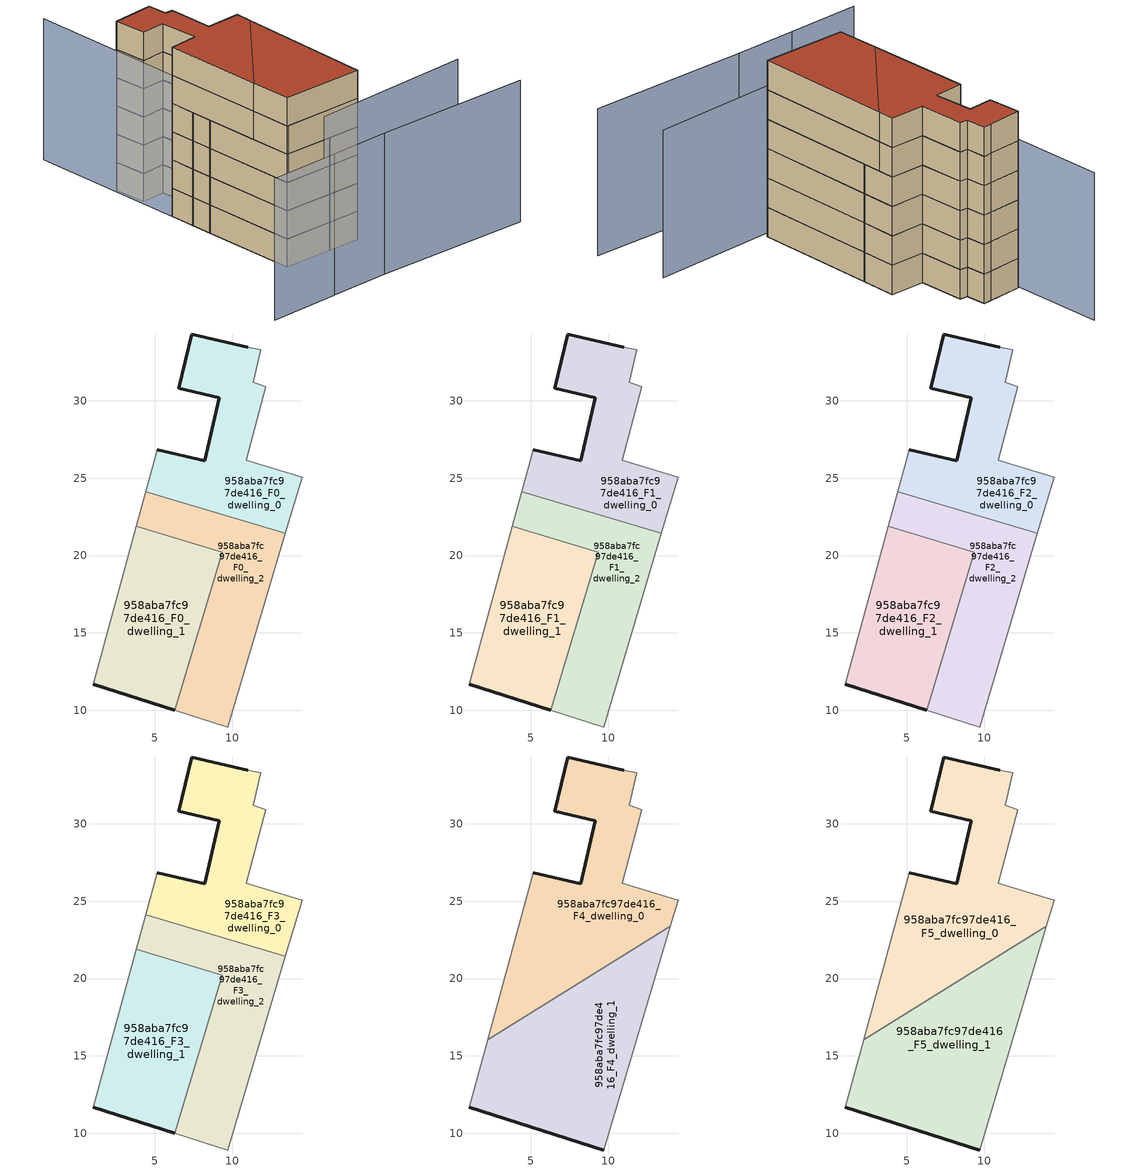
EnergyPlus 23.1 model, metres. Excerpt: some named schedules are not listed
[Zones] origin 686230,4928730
958aba7fc97de416_F0_dwelling_0
 floor ground (EU_floor_Construction): 13.44,21.43 14.53,25.07 10.91,26.15 12.17,30.9 11.35,31.2 11.87,33.3 11.01,33.47 7.39,34.31 6.57,30.81 9.18,30.2 8.23,26.12 5.16,26.84 4.42,24.12 z0
 wall outside (EU_wall_Construction): 5.16,26.84 8.23,26.12 9.18,30.2 6.57,30.81 7.39,34.31 11.01,33.47 z0:3
 wall adiabatic (EU_wall_Construction): 11.01,33.47 11.87,33.3 11.35,31.2 12.17,30.9 10.91,26.15 14.53,25.07 13.44,21.43 / 4.42,24.12 5.16,26.84 z0:3
 wall to 958aba7fc97de416_F0_dwelling_2 (EU_wall_Construction): 13.44,21.43 4.42,24.12 z0:3
958aba7fc97de416_F0_dwelling_1
 floor ground (EU_floor_Construction): 6.31,10 9.36,20.22 3.81,21.88 1.04,11.67 z0
 wall outside (EU_wall_Construction): 6.31,10 1.04,11.67 z0:3
 wall adiabatic (EU_wall_Construction): 1.04,11.67 3.81,21.88 z0:3
 wall to 958aba7fc97de416_F0_dwelling_2 (EU_wall_Construction): 3.81,21.88 9.36,20.22 6.31,10 z0:3
958aba7fc97de416_F0_dwelling_2
 floor ground (EU_floor_Construction): 9.71,8.92 13.44,21.43 4.42,24.12 3.81,21.88 9.36,20.22 6.31,10 z0
 wall adiabatic (EU_wall_Construction): 3.81,21.88 4.42,24.12 / 13.44,21.43 9.71,8.92 6.31,10 z0:3
958aba7fc97de416_F1_dwelling_0
 floor to 958aba7fc97de416_F0_dwelling_0 (EU_floor_Construction): 13.44,21.43 14.53,25.07 10.91,26.15 12.17,30.9 11.35,31.2 11.87,33.3 11.01,33.47 7.39,34.31 6.57,30.81 9.18,30.2 8.23,26.12 5.16,26.84 4.42,24.12 z3
 wall outside (EU_wall_Construction): 5.16,26.84 8.23,26.12 9.18,30.2 6.57,30.81 7.39,34.31 11.01,33.47 z3:6
 wall adiabatic (EU_wall_Construction): 11.01,33.47 11.87,33.3 11.35,31.2 12.17,30.9 10.91,26.15 14.53,25.07 13.44,21.43 / 4.42,24.12 5.16,26.84 z3:6
 wall to 958aba7fc97de416_F1_dwelling_2 (EU_wall_Construction): 13.44,21.43 4.42,24.12 z3:6
958aba7fc97de416_F1_dwelling_1
 floor to 958aba7fc97de416_F0_dwelling_1 (EU_floor_Construction): 6.31,10 9.36,20.22 3.81,21.88 1.04,11.67 z3
 wall outside (EU_wall_Construction): 6.31,10 1.04,11.67 z3:6
 wall adiabatic (EU_wall_Construction): 1.04,11.67 3.81,21.88 z3:6
 wall to 958aba7fc97de416_F1_dwelling_2 (EU_wall_Construction): 3.81,21.88 9.36,20.22 6.31,10 z3:6
958aba7fc97de416_F1_dwelling_2
 floor to 958aba7fc97de416_F0_dwelling_2 (EU_floor_Construction): 9.71,8.92 13.44,21.43 4.42,24.12 3.81,21.88 9.36,20.22 6.31,10 z3
 wall adiabatic (EU_wall_Construction): 3.81,21.88 4.42,24.12 / 13.44,21.43 9.71,8.92 6.31,10 z3:6
958aba7fc97de416_F2_dwelling_0
 floor to 958aba7fc97de416_F1_dwelling_0 (EU_floor_Construction): 13.44,21.43 14.53,25.07 10.91,26.15 12.17,30.9 11.35,31.2 11.87,33.3 11.01,33.47 7.39,34.31 6.57,30.81 9.18,30.2 8.23,26.12 5.16,26.84 4.42,24.12 z6
 wall outside (EU_wall_Construction): 5.16,26.84 8.23,26.12 9.18,30.2 6.57,30.81 7.39,34.31 11.01,33.47 z6:9
 wall adiabatic (EU_wall_Construction): 11.01,33.47 11.87,33.3 11.35,31.2 12.17,30.9 10.91,26.15 14.53,25.07 13.44,21.43 / 4.42,24.12 5.16,26.84 z6:9
 wall to 958aba7fc97de416_F2_dwelling_2 (EU_wall_Construction): 13.44,21.43 4.42,24.12 z6:9
958aba7fc97de416_F2_dwelling_1
 floor to 958aba7fc97de416_F1_dwelling_1 (EU_floor_Construction): 6.31,10 9.36,20.22 3.81,21.88 1.04,11.67 z6
 wall outside (EU_wall_Construction): 6.31,10 1.04,11.67 z6:9
 wall adiabatic (EU_wall_Construction): 1.04,11.67 3.81,21.88 z6:9
 wall to 958aba7fc97de416_F2_dwelling_2 (EU_wall_Construction): 3.81,21.88 9.36,20.22 6.31,10 z6:9
958aba7fc97de416_F2_dwelling_2
 floor to 958aba7fc97de416_F1_dwelling_2 (EU_floor_Construction): 9.71,8.92 13.44,21.43 4.42,24.12 3.81,21.88 9.36,20.22 6.31,10 z6
 wall adiabatic (EU_wall_Construction): 3.81,21.88 4.42,24.12 / 13.44,21.43 9.71,8.92 6.31,10 z6:9
958aba7fc97de416_F3_dwelling_0
 floor to 958aba7fc97de416_F2_dwelling_0 (EU_floor_Construction): 13.44,21.43 14.53,25.07 10.91,26.15 12.17,30.9 11.35,31.2 11.87,33.3 11.01,33.47 7.39,34.31 6.57,30.81 9.18,30.2 8.23,26.12 5.16,26.84 4.42,24.12 z9
 wall outside (EU_wall_Construction): 5.16,26.84 8.23,26.12 9.18,30.2 6.57,30.81 7.39,34.31 11.01,33.47 z9:12
 wall adiabatic (EU_wall_Construction): 11.01,33.47 11.87,33.3 11.35,31.2 12.17,30.9 10.91,26.15 14.53,25.07 13.44,21.43 / 4.42,24.12 5.16,26.84 z9:12
 wall to 958aba7fc97de416_F3_dwelling_2 (EU_wall_Construction): 13.44,21.43 4.42,24.12 z9:12
958aba7fc97de416_F3_dwelling_1
 floor to 958aba7fc97de416_F2_dwelling_1 (EU_floor_Construction): 6.31,10 9.36,20.22 3.81,21.88 1.04,11.67 z9
 wall outside (EU_wall_Construction): 6.31,10 1.04,11.67 z9:12
 wall adiabatic (EU_wall_Construction): 1.04,11.67 3.81,21.88 z9:12
 wall to 958aba7fc97de416_F3_dwelling_2 (EU_wall_Construction): 3.81,21.88 9.36,20.22 6.31,10 z9:12
958aba7fc97de416_F3_dwelling_2
 floor to 958aba7fc97de416_F2_dwelling_2 (EU_floor_Construction): 9.71,8.92 13.44,21.43 4.42,24.12 3.81,21.88 9.36,20.22 6.31,10 z9
 wall adiabatic (EU_wall_Construction): 3.81,21.88 4.42,24.12 / 13.44,21.43 9.71,8.92 6.31,10 z9:12
958aba7fc97de416_F4_dwelling_0
 floor to 958aba7fc97de416_F3_dwelling_0 (EU_floor_Construction): 14.03,23.38 14.53,25.07 10.91,26.15 12.17,30.9 11.35,31.2 11.87,33.3 11.01,33.47 7.39,34.31 6.57,30.81 9.18,30.2 8.23,26.12 5.16,26.84 4.42,24.12 11.72,21.95 z12
 floor to 958aba7fc97de416_F3_dwelling_1 (EU_floor_Construction): 9.07,20.3 3.81,21.88 2.23,16.05 z12
 floor to 958aba7fc97de416_F3_dwelling_2 (EU_floor_Construction): 11.72,21.95 4.42,24.12 3.81,21.88 9.07,20.3 z12
 wall outside (EU_wall_Construction): 5.16,26.84 8.23,26.12 9.18,30.2 6.57,30.81 7.39,34.31 11.01,33.47 z12:15
 wall adiabatic (EU_wall_Construction): 11.01,33.47 11.87,33.3 11.35,31.2 12.17,30.9 10.91,26.15 14.53,25.07 14.03,23.38 / 2.23,16.05 5.16,26.84 z12:15
 wall to 958aba7fc97de416_F4_dwelling_1 (EU_wall_Construction): 14.03,23.38 2.23,16.05 z12:15
958aba7fc97de416_F4_dwelling_1
 floor to 958aba7fc97de416_F3_dwelling_1 (EU_floor_Construction): 6.31,10 9.36,20.22 9.07,20.3 2.23,16.05 1.04,11.67 z12
 floor to 958aba7fc97de416_F3_dwelling_2 (EU_floor_Construction): 9.71,8.92 13.44,21.43 11.72,21.95 9.07,20.3 9.36,20.22 6.31,10 z12
 floor to 958aba7fc97de416_F3_dwelling_0 (EU_floor_Construction): 13.44,21.43 14.03,23.38 11.72,21.95 z12
 wall outside (EU_wall_Construction): 9.71,8.92 1.04,11.67 z12:15
 wall adiabatic (EU_wall_Construction): 1.04,11.67 2.23,16.05 / 14.03,23.38 9.71,8.92 z12:15
958aba7fc97de416_F5_dwelling_0
 floor to 958aba7fc97de416_F4_dwelling_0 (EU_floor_Construction): 14.03,23.38 14.53,25.07 10.91,26.15 12.17,30.9 11.35,31.2 11.87,33.3 11.01,33.47 7.39,34.31 6.57,30.81 9.18,30.2 8.23,26.12 5.16,26.84 2.23,16.05 z15
 wall outside (EU_wall_Construction): 5.16,26.84 8.23,26.12 9.18,30.2 6.57,30.81 7.39,34.31 11.01,33.47 z15:18
 wall adiabatic (EU_wall_Construction): 11.01,33.47 11.87,33.3 11.35,31.2 12.17,30.9 10.91,26.15 14.53,25.07 14.03,23.38 / 2.23,16.05 5.16,26.84 z15:18
 wall to 958aba7fc97de416_F5_dwelling_1 (EU_wall_Construction): 14.03,23.38 2.23,16.05 z15:18
 roof outside (EU_roof_Construction): 11.87,33.3 11.35,31.2 12.17,30.9 10.91,26.15 14.53,25.07 14.03,23.38 2.23,16.05 5.16,26.84 8.23,26.12 9.18,30.2 6.57,30.81 7.39,34.31 11.01,33.47 z18
958aba7fc97de416_F5_dwelling_1
 floor to 958aba7fc97de416_F4_dwelling_1 (EU_floor_Construction): 9.71,8.92 14.03,23.38 2.23,16.05 1.04,11.67 z15
 wall outside (EU_wall_Construction): 9.71,8.92 1.04,11.67 z15:18
 wall adiabatic (EU_wall_Construction): 1.04,11.67 2.23,16.05 / 14.03,23.38 9.71,8.92 z15:18
 roof outside (EU_roof_Construction): 14.03,23.38 9.71,8.92 1.04,11.67 2.23,16.05 z18
shading: -2.04,4.67 4.38,2.83 / 4.38,2.83 21.03,-2.5 / 22,5.02 4.64,9.67 / 9.77,43.77 1,11.54 / -9.61,6.82 -2.04,4.66 z0:15
[Building]
EU S2 Campaign: North Axis=0; Terrain=City; Solar Distribution=FullExterior
[Site:Location]
Bologna: Latitude=44.5; Longitude=11.25; Time Zone=1; Elevation=37
[SizingPeriod:WeatherFileDays]
AnnualSizingPeriod: Begin Month=1; Begin Day of Month=1; End Month=12; End Day of Month=31; Day of Week for Start Day=Monday; Use Weather File Daylight Saving Period=No; Use Weather File Rain and Snow Indicators=No
[MATERIAL]
EU_InternalMass_Material: Roughness=MediumRough; Thickness=0.1; Conductivity=1; Density=1800; Specific Heat=900; Thermal Absorptance=0.9; Solar Absorptance=0.7; Visible Absorptance=0.7
[MATERIAL:NOMASS] Roughness=MediumRough; Thermal Absorptance=0.9; Solar Absorptance=0.7; Visible Absorptance=0.7
Name | Thermal Resistance
EU_wall_NoMass | 0.905828
EU_roof_NoMass | 0.37593
EU_floor_NoMass | 0.67114
[CONSTRUCTION]
EU_wall_Construction: EU_wall_NoMass
EU_roof_Construction: EU_roof_NoMass
EU_floor_Construction: EU_floor_NoMass
EU_InternalMass_Construction: EU_InternalMass_Material
[ZONE] Type=1; Multiplier=1; Ceiling Height=autocalculate; Floor Area=autocalculate; Part of Total Floor Area=Yes
Name | Volume
958aba7fc97de416_F0_dwelling_0; 958aba7fc97de416_F1_dwelling_0; 958aba7fc97de416_F2_dwelling_0; 958aba7fc97de416_F3_dwelling_0 | 180.125
958aba7fc97de416_F4_dwelling_0; 958aba7fc97de416_F5_dwelling_0 | 270.192
958aba7fc97de416_F0_dwelling_1; 958aba7fc97de416_F1_dwelling_1; 958aba7fc97de416_F2_dwelling_1; 958aba7fc97de416_F3_dwelling_1 | 180.138
958aba7fc97de416_F4_dwelling_1; 958aba7fc97de416_F5_dwelling_1 | 270.185
958aba7fc97de416_F0_dwelling_2; 958aba7fc97de416_F1_dwelling_2; 958aba7fc97de416_F2_dwelling_2; 958aba7fc97de416_F3_dwelling_2 | 180.135
[INTERNALMASS] Construction=EU_InternalMass_Construction
Name | Zone or ZoneList | Surface Area
958aba7fc97de416_F0_dwelling_0_EU_InternalMass | 958aba7fc97de416_F0_dwelling_0 | 60.0411
958aba7fc97de416_F0_dwelling_1_EU_InternalMass | 958aba7fc97de416_F0_dwelling_1 | 60.0464
958aba7fc97de416_F0_dwelling_2_EU_InternalMass | 958aba7fc97de416_F0_dwelling_2 | 60.0451
958aba7fc97de416_F1_dwelling_0_EU_InternalMass | 958aba7fc97de416_F1_dwelling_0 | 60.0411
958aba7fc97de416_F1_dwelling_1_EU_InternalMass | 958aba7fc97de416_F1_dwelling_1 | 60.0464
958aba7fc97de416_F1_dwelling_2_EU_InternalMass | 958aba7fc97de416_F1_dwelling_2 | 60.0451
958aba7fc97de416_F2_dwelling_0_EU_InternalMass | 958aba7fc97de416_F2_dwelling_0 | 60.0411
958aba7fc97de416_F2_dwelling_1_EU_InternalMass | 958aba7fc97de416_F2_dwelling_1 | 60.0464
958aba7fc97de416_F2_dwelling_2_EU_InternalMass | 958aba7fc97de416_F2_dwelling_2 | 60.0451
958aba7fc97de416_F3_dwelling_0_EU_InternalMass | 958aba7fc97de416_F3_dwelling_0 | 60.0411
958aba7fc97de416_F3_dwelling_1_EU_InternalMass | 958aba7fc97de416_F3_dwelling_1 | 60.0464
958aba7fc97de416_F3_dwelling_2_EU_InternalMass | 958aba7fc97de416_F3_dwelling_2 | 60.0451
958aba7fc97de416_F4_dwelling_0_EU_InternalMass | 958aba7fc97de416_F4_dwelling_0 | 90.0642
958aba7fc97de416_F4_dwelling_1_EU_InternalMass | 958aba7fc97de416_F4_dwelling_1 | 90.0618
958aba7fc97de416_F5_dwelling_0_EU_InternalMass | 958aba7fc97de416_F5_dwelling_0 | 90.0642
958aba7fc97de416_F5_dwelling_1_EU_InternalMass | 958aba7fc97de416_F5_dwelling_1 | 90.0618
[OTHEREQUIPMENT] Fuel Type=Electricity; Design Level Calculation Method=Watts/Area; Power per Zone Floor Area=1; Fraction Latent=0; Fraction Radiant=0; Fraction Lost=0; Carbon Dioxide Generation Rate=0; EndUse Subcategory=EU_Step8_InternalGains
Name | Zone or ZoneList or Space or SpaceList | Schedule
EU_Step8_InternalGain_958aba7fc97de416_F0_dwelling_0_f000 | 958aba7fc97de416_F0_dwelling_0 | EU_Step8_GainSchedule_958aba7fc97de416_F0_dwelling_0_f000
EU_Step8_InternalGain_958aba7fc97de416_F0_dwelling_1_f000 | 958aba7fc97de416_F0_dwelling_1 | EU_Step8_GainSchedule_958aba7fc97de416_F0_dwelling_1_f000
EU_Step8_InternalGain_958aba7fc97de416_F0_dwelling_2_f000 | 958aba7fc97de416_F0_dwelling_2 | EU_Step8_GainSchedule_958aba7fc97de416_F0_dwelling_2_f000
EU_Step8_InternalGain_958aba7fc97de416_F1_dwelling_0_f000 | 958aba7fc97de416_F1_dwelling_0 | EU_Step8_GainSchedule_958aba7fc97de416_F1_dwelling_0_f000
EU_Step8_InternalGain_958aba7fc97de416_F1_dwelling_1_f000 | 958aba7fc97de416_F1_dwelling_1 | EU_Step8_GainSchedule_958aba7fc97de416_F1_dwelling_1_f000
EU_Step8_InternalGain_958aba7fc97de416_F1_dwelling_2_f000 | 958aba7fc97de416_F1_dwelling_2 | EU_Step8_GainSchedule_958aba7fc97de416_F1_dwelling_2_f000
EU_Step8_InternalGain_958aba7fc97de416_F2_dwelling_0_f000 | 958aba7fc97de416_F2_dwelling_0 | EU_Step8_GainSchedule_958aba7fc97de416_F2_dwelling_0_f000
EU_Step8_InternalGain_958aba7fc97de416_F2_dwelling_1_f000 | 958aba7fc97de416_F2_dwelling_1 | EU_Step8_GainSchedule_958aba7fc97de416_F2_dwelling_1_f000
EU_Step8_InternalGain_958aba7fc97de416_F2_dwelling_2_f000 | 958aba7fc97de416_F2_dwelling_2 | EU_Step8_GainSchedule_958aba7fc97de416_F2_dwelling_2_f000
EU_Step8_InternalGain_958aba7fc97de416_F3_dwelling_0_f000 | 958aba7fc97de416_F3_dwelling_0 | EU_Step8_GainSchedule_958aba7fc97de416_F3_dwelling_0_f000
EU_Step8_InternalGain_958aba7fc97de416_F3_dwelling_1_f000 | 958aba7fc97de416_F3_dwelling_1 | EU_Step8_GainSchedule_958aba7fc97de416_F3_dwelling_1_f000
EU_Step8_InternalGain_958aba7fc97de416_F3_dwelling_2_f000 | 958aba7fc97de416_F3_dwelling_2 | EU_Step8_GainSchedule_958aba7fc97de416_F3_dwelling_2_f000
EU_Step8_InternalGain_958aba7fc97de416_F4_dwelling_0_f000 | 958aba7fc97de416_F4_dwelling_0 | EU_Step8_GainSchedule_958aba7fc97de416_F4_dwelling_0_f000
EU_Step8_InternalGain_958aba7fc97de416_F4_dwelling_1_f000 | 958aba7fc97de416_F4_dwelling_1 | EU_Step8_GainSchedule_958aba7fc97de416_F4_dwelling_1_f000
EU_Step8_InternalGain_958aba7fc97de416_F5_dwelling_0_f000 | 958aba7fc97de416_F5_dwelling_0 | EU_Step8_GainSchedule_958aba7fc97de416_F5_dwelling_0_f000
EU_Step8_InternalGain_958aba7fc97de416_F5_dwelling_1_f000 | 958aba7fc97de416_F5_dwelling_1 | EU_Step8_GainSchedule_958aba7fc97de416_F5_dwelling_1_f000
[ZONEVENTILATION:DESIGNFLOWRATE] Schedule=EU_AlwaysOn; Design Flow Rate Calculation Method=AirChanges/Hour; Air Changes per Hour=0.73129; Ventilation Type=Natural; Fan Pressure Rise=0; Fan Total Efficiency=1; Constant Term Coefficient=1; Temperature Term Coefficient=0; Velocity Term Coefficient=0; Velocity Squared Term Coefficient=0; Minimum Indoor Temperature=-100; Maximum Indoor Temperature=100; Delta Temperature=-100; Minimum Outdoor Temperature=-100; Maximum Outdoor Temperature=100; Maximum Wind Speed=40
Name | Zone or ZoneList or Space or SpaceList
EU_ConstantAir_958aba7fc97de416_F0_dwelling_0 | 958aba7fc97de416_F0_dwelling_0
EU_ConstantAir_958aba7fc97de416_F0_dwelling_1 | 958aba7fc97de416_F0_dwelling_1
EU_ConstantAir_958aba7fc97de416_F0_dwelling_2 | 958aba7fc97de416_F0_dwelling_2
EU_ConstantAir_958aba7fc97de416_F1_dwelling_0 | 958aba7fc97de416_F1_dwelling_0
EU_ConstantAir_958aba7fc97de416_F1_dwelling_1 | 958aba7fc97de416_F1_dwelling_1
EU_ConstantAir_958aba7fc97de416_F1_dwelling_2 | 958aba7fc97de416_F1_dwelling_2
EU_ConstantAir_958aba7fc97de416_F2_dwelling_0 | 958aba7fc97de416_F2_dwelling_0
EU_ConstantAir_958aba7fc97de416_F2_dwelling_1 | 958aba7fc97de416_F2_dwelling_1
EU_ConstantAir_958aba7fc97de416_F2_dwelling_2 | 958aba7fc97de416_F2_dwelling_2
EU_ConstantAir_958aba7fc97de416_F3_dwelling_0 | 958aba7fc97de416_F3_dwelling_0
EU_ConstantAir_958aba7fc97de416_F3_dwelling_1 | 958aba7fc97de416_F3_dwelling_1
EU_ConstantAir_958aba7fc97de416_F3_dwelling_2 | 958aba7fc97de416_F3_dwelling_2
EU_ConstantAir_958aba7fc97de416_F4_dwelling_0 | 958aba7fc97de416_F4_dwelling_0
EU_ConstantAir_958aba7fc97de416_F4_dwelling_1 | 958aba7fc97de416_F4_dwelling_1
EU_ConstantAir_958aba7fc97de416_F5_dwelling_0 | 958aba7fc97de416_F5_dwelling_0
EU_ConstantAir_958aba7fc97de416_F5_dwelling_1 | 958aba7fc97de416_F5_dwelling_1
[HVACTEMPLATE:THERMOSTAT] Constant Heating Setpoint=20; Constant Cooling Setpoint=50
EU_HeatOnly_958aba7fc97de416_F0_dwelling_0; EU_HeatOnly_958aba7fc97de416_F0_dwelling_1; EU_HeatOnly_958aba7fc97de416_F0_dwelling_2; EU_HeatOnly_958aba7fc97de416_F1_dwelling_0; EU_HeatOnly_958aba7fc97de416_F1_dwelling_1; EU_HeatOnly_958aba7fc97de416_F1_dwelling_2; EU_HeatOnly_958aba7fc97de416_F2_dwelling_0; EU_HeatOnly_958aba7fc97de416_F2_dwelling_1; EU_HeatOnly_958aba7fc97de416_F2_dwelling_2; EU_HeatOnly_958aba7fc97de416_F3_dwelling_0; EU_HeatOnly_958aba7fc97de416_F3_dwelling_1; EU_HeatOnly_958aba7fc97de416_F3_dwelling_2; EU_HeatOnly_958aba7fc97de416_F4_dwelling_0; EU_HeatOnly_958aba7fc97de416_F4_dwelling_1; EU_HeatOnly_958aba7fc97de416_F5_dwelling_0; EU_HeatOnly_958aba7fc97de416_F5_dwelling_1
[HVACTEMPLATE:ZONE:IDEALLOADSAIRSYSTEM] System Availability Schedule=EU_AlwaysOn; Maximum Heating Supply Air Temperature=50; Minimum Cooling Supply Air Temperature=13; Maximum Heating Supply Air Humidity Ratio=0.0156; Minimum Cooling Supply Air Humidity Ratio=0.0077; Heating Limit=NoLimit; Cooling Limit=NoLimit; Heating Availability Schedule=EU_AlwaysOn; Cooling Availability Schedule=EU_CoolingOff; Dehumidification Control Type=ConstantSensibleHeatRatio; Cooling Sensible Heat Ratio=0.7; Dehumidification Setpoint=60; Humidification Control Type=None; Humidification Setpoint=30; Outdoor Air Method=None; Outdoor Air Flow Rate per Person=0.00944; Outdoor Air Flow Rate per Zone Floor Area=0; Outdoor Air Flow Rate per Zone=0; Demand Controlled Ventilation Type=None; Outdoor Air Economizer Type=NoEconomizer; Heat Recovery Type=None; Sensible Heat Recovery Effectiveness=0.7; Latent Heat Recovery Effectiveness=0.65
Name | Template Thermostat
958aba7fc97de416_F0_dwelling_0 | EU_HeatOnly_958aba7fc97de416_F0_dwelling_0
958aba7fc97de416_F0_dwelling_1 | EU_HeatOnly_958aba7fc97de416_F0_dwelling_1
958aba7fc97de416_F0_dwelling_2 | EU_HeatOnly_958aba7fc97de416_F0_dwelling_2
958aba7fc97de416_F1_dwelling_0 | EU_HeatOnly_958aba7fc97de416_F1_dwelling_0
958aba7fc97de416_F1_dwelling_1 | EU_HeatOnly_958aba7fc97de416_F1_dwelling_1
958aba7fc97de416_F1_dwelling_2 | EU_HeatOnly_958aba7fc97de416_F1_dwelling_2
958aba7fc97de416_F2_dwelling_0 | EU_HeatOnly_958aba7fc97de416_F2_dwelling_0
958aba7fc97de416_F2_dwelling_1 | EU_HeatOnly_958aba7fc97de416_F2_dwelling_1
958aba7fc97de416_F2_dwelling_2 | EU_HeatOnly_958aba7fc97de416_F2_dwelling_2
958aba7fc97de416_F3_dwelling_0 | EU_HeatOnly_958aba7fc97de416_F3_dwelling_0
958aba7fc97de416_F3_dwelling_1 | EU_HeatOnly_958aba7fc97de416_F3_dwelling_1
958aba7fc97de416_F3_dwelling_2 | EU_HeatOnly_958aba7fc97de416_F3_dwelling_2
958aba7fc97de416_F4_dwelling_0 | EU_HeatOnly_958aba7fc97de416_F4_dwelling_0
958aba7fc97de416_F4_dwelling_1 | EU_HeatOnly_958aba7fc97de416_F4_dwelling_1
958aba7fc97de416_F5_dwelling_0 | EU_HeatOnly_958aba7fc97de416_F5_dwelling_0
958aba7fc97de416_F5_dwelling_1 | EU_HeatOnly_958aba7fc97de416_F5_dwelling_1
